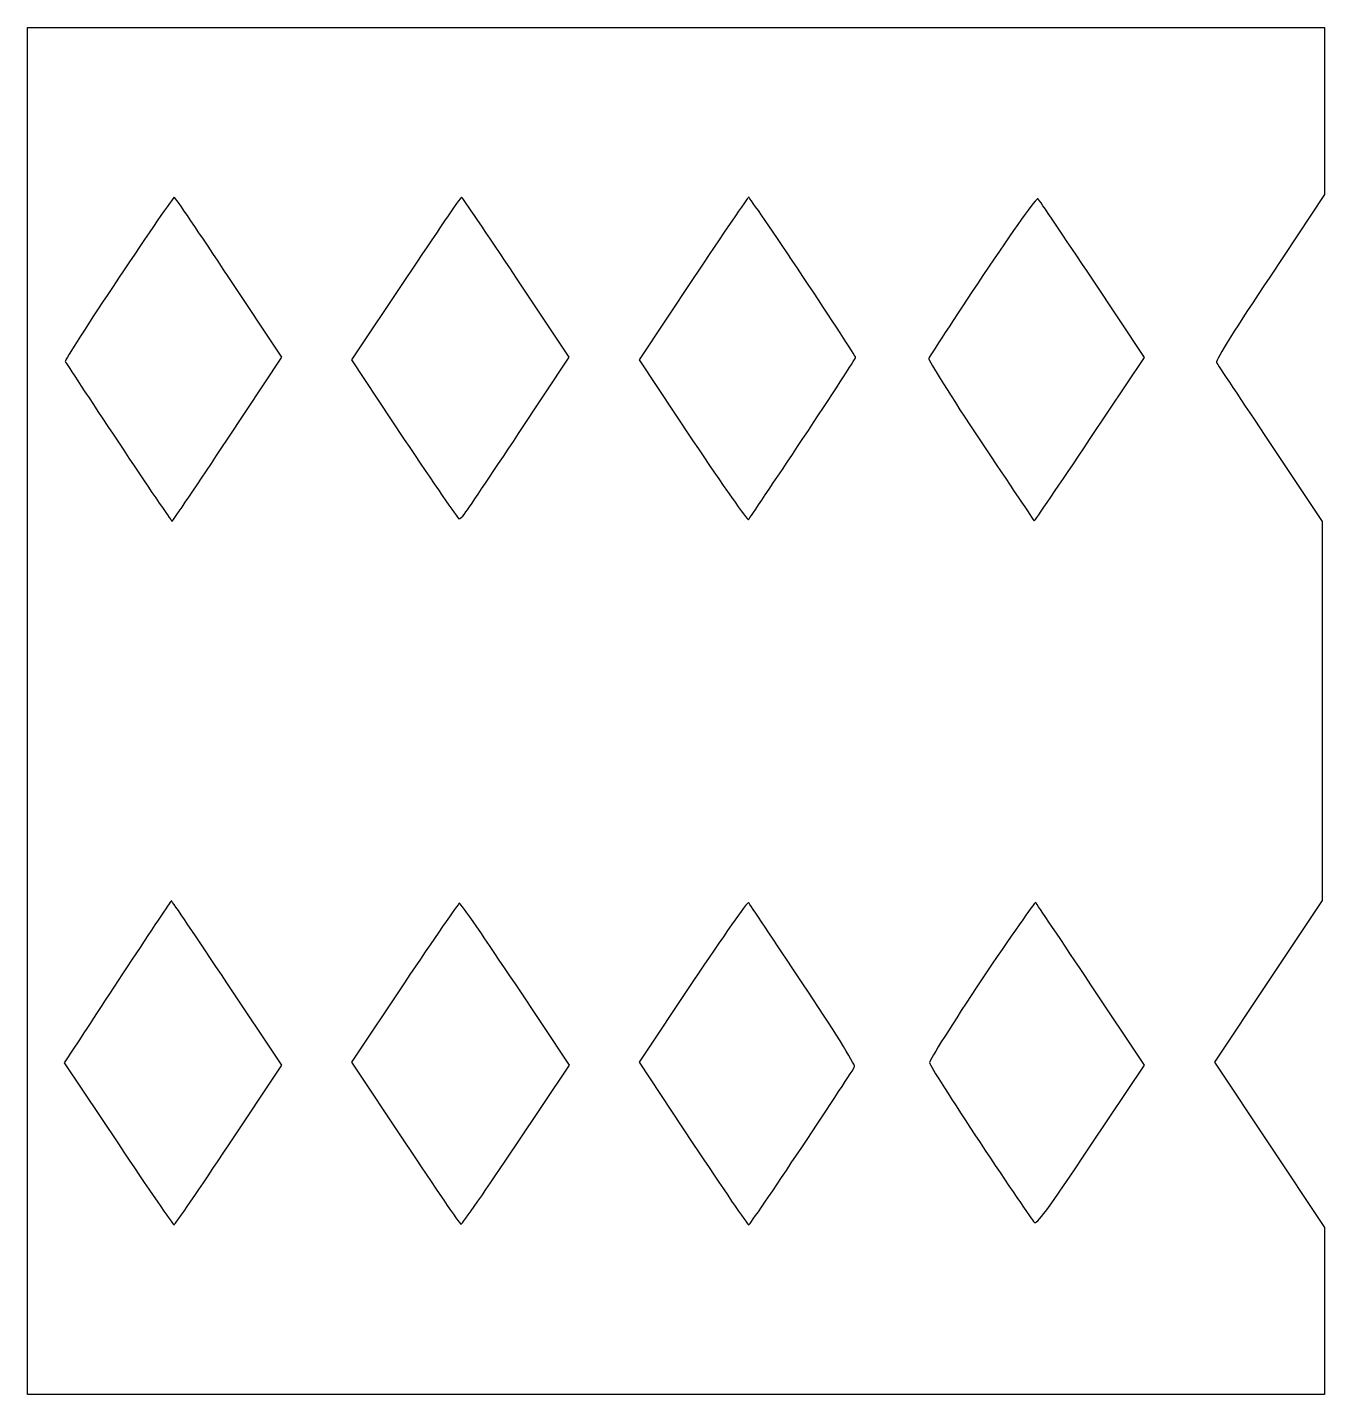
# Model space of a CAD drawing. Header units: centimetres. Extents: x -8 to 10.3, y -9.7 to 9.7.
import ezdxf

# ---------------------------------------------------------------- set-up
doc = ezdxf.new("R2010")
doc.units = ezdxf.units.CM
doc.header["$MEASUREMENT"] = 0
doc.layers.add('Layer 1', color=7, linetype='Continuous')

msp = doc.modelspace()

# ---------------------------------------------------------------- linework, layer by layer
at = {"layer": 'Layer 1'}
for points, knots in [([(-8.00806, 0), (-8.00806, 0), (-8.00806, -9.66611), (-8.00806, -9.66611), (-8.00806, -9.66611), (-8.00806, -9.66611), (1.16416, -9.66611), (1.16416, -9.66611), (1.16416, -9.66611), (1.16416, -9.66611), (10.33638, -9.66611), (10.33638, -9.66611), (10.33638, -9.66611), (10.33638, -9.66611), (10.33638, -8.4843), (10.33638, -8.4843), (10.33638, -8.4843), (10.33638, -8.4843), (10.33638, -7.30249), (10.33638, -7.30249), (10.33638, -7.30249), (10.33638, -7.30249), (9.55674, -6.1348), (9.55674, -6.1348), (9.55674, -6.1348), (9.55674, -6.1348), (8.7771, -4.96711), (8.7771, -4.96711), (8.7771, -4.96711), (8.7771, -4.96711), (9.5391, -3.82411), (9.5391, -3.82411), (9.5391, -3.82411), (9.5391, -3.82411), (10.3011, -2.68111), (10.3011, -2.68111), (10.3011, -2.68111), (10.3011, -2.68111), (10.3011, 0), (10.3011, 0), (10.3011, 0), (10.3011, 0), (10.3011, 2.68111), (10.3011, 2.68111), (10.3011, 2.68111), (10.3011, 2.68111), (9.56732, 3.78178), (9.56732, 3.78178), (9.56732, 3.78178), (9.16163, 4.38856), (8.81943, 4.90361), (8.80532, 4.92831), (8.80532, 4.92831), (8.79121, 4.953), (9.10165, 5.45395), (9.56026, 6.13481), (9.56026, 6.13481), (9.56026, 6.13481), (10.33637, 7.3025), (10.33637, 7.3025), (10.33637, 7.3025), (10.33637, 7.3025), (10.33637, 8.48431), (10.33637, 8.48431), (10.33637, 8.48431), (10.33637, 8.48431), (10.33637, 9.66612), (10.33637, 9.66612), (10.33637, 9.66612), (10.33637, 9.66612), (1.16415, 9.66612), (1.16415, 9.66612), (1.16415, 9.66612), (1.16415, 9.66612), (-8.00807, 9.66612), (-8.00807, 9.66612), (-8.00807, 9.66612), (-8.00807, 9.66612), (-8.00807, 0.00001), (-8.00807, 0.00001), (-8.00807, 0.00001), (-8.00807, 0.00001), (-8.00806, 0), (-8.00806, 0)], [0, 0, 0, 0, 0.04545455, 0.04545455, 0.04545455, 0.04545455, 0.09090909, 0.09090909, 0.09090909, 0.09090909, 0.13636364, 0.13636364, 0.13636364, 0.13636364, 0.18181818, 0.18181818, 0.18181818, 0.18181818, 0.22727273, 0.22727273, 0.22727273, 0.22727273, 0.27272727, 0.27272727, 0.27272727, 0.27272727, 0.31818182, 0.31818182, 0.31818182, 0.31818182, 0.36363636, 0.36363636, 0.36363636, 0.36363636, 0.40909091, 0.40909091, 0.40909091, 0.40909091, 0.45454545, 0.45454545, 0.45454545, 0.45454545, 0.5, 0.5, 0.5, 0.5, 0.54545455, 0.54545455, 0.54545455, 0.54545455, 0.59090909, 0.59090909, 0.59090909, 0.59090909, 0.63636364, 0.63636364, 0.63636364, 0.63636364, 0.68181818, 0.68181818, 0.68181818, 0.68181818, 0.72727273, 0.72727273, 0.72727273, 0.72727273, 0.77272727, 0.77272727, 0.77272727, 0.77272727, 0.81818182, 0.81818182, 0.81818182, 0.81818182, 0.86363636, 0.86363636, 0.86363636, 0.86363636, 0.90909091, 0.90909091, 0.90909091, 0.90909091, 1, 1, 1, 1]), ([(-5.16114, 6.13128), (-5.16114, 6.13128), (-4.40972, 5.00239), (-4.40972, 5.00239), (-4.40972, 5.00239), (-4.40972, 5.00239), (-5.17878, 3.84528), (-5.17878, 3.84528), (-5.17878, 3.84528), (-5.59859, 3.20675), (-5.95136, 2.68464), (-5.96195, 2.68464), (-5.96195, 2.68464), (-5.97253, 2.68464), (-6.3112, 3.18558), (-6.72042, 3.79942), (-6.72042, 3.79942), (-7.12964, 4.40973), (-7.46478, 4.92831), (-7.47184, 4.94242), (-7.47184, 4.94242), (-7.4789, 4.96006), (-7.14023, 5.48923), (-6.7169, 6.1207), (-6.7169, 6.1207), (-6.29709, 6.75217), (-5.94079, 7.26723), (-5.93021, 7.2637), (-5.93021, 7.2637), (-5.91963, 7.2637), (-5.57038, 6.75217), (-5.16115, 6.13128), (-5.16115, 6.13128), (-5.16115, 6.13128), (-5.16114, 6.13128), (-5.16114, 6.13128)], [0, 0, 0, 0, 0.1, 0.1, 0.1, 0.1, 0.2, 0.2, 0.2, 0.2, 0.3, 0.3, 0.3, 0.3, 0.4, 0.4, 0.4, 0.4, 0.5, 0.5, 0.5, 0.5, 0.6, 0.6, 0.6, 0.6, 0.7, 0.7, 0.7, 0.7, 0.8, 0.8, 0.8, 0.8, 1, 1, 1, 1]), ([(-1.10067, 6.13481), (-1.10067, 6.13481), (-0.34573, 5.00239), (-0.34573, 5.00239), (-0.34573, 5.00239), (-0.34573, 5.00239), (-1.06187, 3.92289), (-1.06187, 3.92289), (-1.06187, 3.92289), (-1.45698, 3.3267), (-1.8027, 2.81164), (-1.83093, 2.77989), (-1.83093, 2.77989), (-1.85915, 2.74461), (-1.8909, 2.71639), (-1.90501, 2.71639), (-1.90501, 2.71639), (-1.91912, 2.71639), (-2.26484, 3.22086), (-2.67759, 3.83822), (-2.67759, 3.83822), (-2.67759, 3.83822), (-3.42548, 4.96358), (-3.42548, 4.96358), (-3.42548, 4.96358), (-3.42548, 4.96358), (-2.65642, 6.11364), (-2.65642, 6.11364), (-2.65642, 6.11364), (-2.23309, 6.74864), (-1.88031, 7.26722), (-1.86973, 7.26722), (-1.86973, 7.26722), (-1.85915, 7.26722), (-1.51342, 6.75569), (-1.10067, 6.1348), (-1.10067, 6.1348), (-1.10067, 6.1348), (-1.10067, 6.13481), (-1.10067, 6.13481)], [0, 0, 0, 0, 0.09090909, 0.09090909, 0.09090909, 0.09090909, 0.18181818, 0.18181818, 0.18181818, 0.18181818, 0.27272727, 0.27272727, 0.27272727, 0.27272727, 0.36363636, 0.36363636, 0.36363636, 0.36363636, 0.45454545, 0.45454545, 0.45454545, 0.45454545, 0.54545455, 0.54545455, 0.54545455, 0.54545455, 0.63636364, 0.63636364, 0.63636364, 0.63636364, 0.72727273, 0.72727273, 0.72727273, 0.72727273, 0.81818182, 0.81818182, 0.81818182, 0.81818182, 1, 1, 1, 1]), ([(2.95628, 6.14539), (3.36903, 5.53156), (3.70417, 5.01297), (3.70417, 4.99886), (3.70417, 4.99886), (3.70417, 4.98475), (3.36903, 4.46969), (2.95981, 3.85233), (2.95981, 3.85233), (2.55059, 3.2385), (2.20134, 2.72344), (2.19075, 2.7058), (2.19075, 2.7058), (2.17664, 2.69169), (1.82033, 3.19263), (1.40406, 3.82058), (1.40406, 3.82058), (1.40406, 3.82058), (0.64206, 4.96358), (0.64206, 4.96358), (0.64206, 4.96358), (0.64206, 4.96358), (1.40759, 6.11364), (1.40759, 6.11364), (1.40759, 6.11364), (1.8274, 6.74511), (2.18017, 7.2637), (2.19076, 7.2637), (2.19076, 7.2637), (2.20134, 7.26723), (2.54707, 6.76276), (2.95629, 6.14539), (2.95629, 6.14539), (2.95629, 6.14539), (2.95628, 6.14539), (2.95628, 6.14539)], [0, 0, 0, 0, 0.1, 0.1, 0.1, 0.1, 0.2, 0.2, 0.2, 0.2, 0.3, 0.3, 0.3, 0.3, 0.4, 0.4, 0.4, 0.4, 0.5, 0.5, 0.5, 0.5, 0.6, 0.6, 0.6, 0.6, 0.7, 0.7, 0.7, 0.7, 0.8, 0.8, 0.8, 0.8, 1, 1, 1, 1]), ([(7.05203, 6.10658), (7.05203, 6.10658), (7.78934, 4.99886), (7.78934, 4.99886), (7.78934, 4.99886), (7.78934, 4.99886), (7.01323, 3.83822), (7.01323, 3.83822), (7.01323, 3.83822), (6.58637, 3.19969), (6.23359, 2.68111), (6.23006, 2.68816), (6.23006, 2.68816), (6.223, 2.69169), (5.88081, 3.20322), (5.46806, 3.82058), (5.46806, 3.82058), (5.05884, 4.43794), (4.72723, 4.96358), (4.73781, 4.98827), (4.73781, 4.98827), (4.74839, 5.01296), (5.09412, 5.5386), (5.50334, 6.15596), (5.50334, 6.15596), (5.94431, 6.81565), (6.26181, 7.26368), (6.28298, 7.24252), (6.28298, 7.24252), (6.30062, 7.22488), (6.64634, 6.71335), (7.05204, 6.10658), (7.05204, 6.10658), (7.05204, 6.10658), (7.05203, 6.10658), (7.05203, 6.10658)], [0, 0, 0, 0, 0.1, 0.1, 0.1, 0.1, 0.2, 0.2, 0.2, 0.2, 0.3, 0.3, 0.3, 0.3, 0.4, 0.4, 0.4, 0.4, 0.5, 0.5, 0.5, 0.5, 0.6, 0.6, 0.6, 0.6, 0.7, 0.7, 0.7, 0.7, 0.8, 0.8, 0.8, 0.8, 1, 1, 1, 1]), ([(-5.18583, -3.84528), (-5.18583, -3.84528), (-4.40972, -5.00945), (-4.40972, -5.00945), (-4.40972, -5.00945), (-4.40972, -5.00945), (-5.16114, -6.13481), (-5.16114, -6.13481), (-5.16114, -6.13481), (-5.57036, -6.7557), (-5.91961, -7.2637), (-5.93372, -7.2637), (-5.93372, -7.2637), (-5.9443, -7.26723), (-6.30061, -6.75217), (-6.72041, -6.1207), (-6.72041, -6.1207), (-6.72041, -6.1207), (-7.48594, -4.97417), (-7.48594, -4.97417), (-7.48594, -4.97417), (-7.48594, -4.97417), (-7.34836, -4.76603), (-7.34836, -4.76603), (-7.34836, -4.76603), (-7.27428, -4.64961), (-6.93561, -4.13456), (-6.59694, -3.6195), (-6.59694, -3.6195), (-6.25827, -3.10444), (-5.97605, -2.68464), (-5.97252, -2.68464), (-5.97252, -2.68464), (-5.96546, -2.68111), (-5.61269, -3.20322), (-5.18583, -3.84528)], [0, 0, 0, 0, 0.1, 0.1, 0.1, 0.1, 0.2, 0.2, 0.2, 0.2, 0.3, 0.3, 0.3, 0.3, 0.4, 0.4, 0.4, 0.4, 0.5, 0.5, 0.5, 0.5, 0.6, 0.6, 0.6, 0.6, 0.7, 0.7, 0.7, 0.7, 0.8, 0.8, 0.8, 0.8, 1, 1, 1, 1]), ([(2.95981, -3.85939), (3.37256, -4.47675), (3.70064, -5.00239), (3.69006, -5.02708), (3.69006, -5.02708), (3.683, -5.05177), (3.34434, -5.56683), (2.94217, -6.17008), (2.94217, -6.17008), (2.54, -6.77333), (2.20486, -7.26722), (2.19075, -7.26722), (2.19075, -7.26722), (2.18017, -7.26722), (1.82386, -6.74864), (1.40406, -6.11364), (1.40406, -6.11364), (1.40406, -6.11364), (0.64206, -4.96358), (0.64206, -4.96358), (0.64206, -4.96358), (0.64206, -4.96358), (1.40406, -3.82411), (1.40406, -3.82411), (1.40406, -3.82411), (1.82387, -3.19617), (2.17664, -2.69169), (2.19075, -2.70933), (2.19075, -2.70933), (2.20133, -2.72344), (2.54706, -3.2385), (2.95981, -3.85939)], [0, 0, 0, 0, 0.11111111, 0.11111111, 0.11111111, 0.11111111, 0.22222222, 0.22222222, 0.22222222, 0.22222222, 0.33333333, 0.33333333, 0.33333333, 0.33333333, 0.44444444, 0.44444444, 0.44444444, 0.44444444, 0.55555556, 0.55555556, 0.55555556, 0.55555556, 0.66666667, 0.66666667, 0.66666667, 0.66666667, 0.77777778, 0.77777778, 0.77777778, 0.77777778, 1, 1, 1, 1]), ([(7.03086, -3.86997), (7.03086, -3.86997), (7.78933, -5.00591), (7.78933, -5.00591), (7.78933, -5.00591), (7.78933, -5.00591), (7.03086, -6.13833), (7.03086, -6.13833), (7.03086, -6.13833), (6.40292, -7.08025), (6.26533, -7.26722), (6.22653, -7.22841), (6.22653, -7.22841), (6.20184, -7.20019), (5.85964, -6.69572), (5.46453, -6.10305), (5.46453, -6.10305), (5.07295, -5.51038), (4.74839, -5.00238), (4.74839, -4.97063), (4.74839, -4.97063), (4.74486, -4.93888), (5.08, -4.41324), (5.4857, -3.79941), (5.4857, -3.79941), (5.89492, -3.1891), (6.23712, -2.69874), (6.25123, -2.70933), (6.25123, -2.70933), (6.26181, -2.72344), (6.61459, -3.24555), (7.03087, -3.86997), (7.03087, -3.86997), (7.03087, -3.86997), (7.03086, -3.86997), (7.03086, -3.86997)], [0, 0, 0, 0, 0.1, 0.1, 0.1, 0.1, 0.2, 0.2, 0.2, 0.2, 0.3, 0.3, 0.3, 0.3, 0.4, 0.4, 0.4, 0.4, 0.5, 0.5, 0.5, 0.5, 0.6, 0.6, 0.6, 0.6, 0.7, 0.7, 0.7, 0.7, 0.8, 0.8, 0.8, 0.8, 1, 1, 1, 1]), ([(-1.10772, -3.85939), (-1.10772, -3.85939), (-0.34219, -5.00592), (-0.34219, -5.00592), (-0.34219, -5.00592), (-0.34219, -5.00592), (-1.09713, -6.13481), (-1.09713, -6.13481), (-1.09713, -6.13481), (-1.51341, -6.75923), (-1.86266, -7.2637), (-1.87677, -7.25664), (-1.87677, -7.25664), (-1.89441, -7.25311), (-2.24719, -6.73453), (-2.66346, -6.10658), (-2.66346, -6.10658), (-2.66346, -6.10658), (-3.42546, -4.96711), (-3.42546, -4.96711), (-3.42546, -4.96711), (-3.42546, -4.96711), (-2.67404, -3.84175), (-2.67404, -3.84175), (-2.67404, -3.84175), (-2.26129, -3.22439), (-1.91204, -2.71639), (-1.89793, -2.71639), (-1.89793, -2.71639), (-1.88029, -2.71639), (-1.52751, -3.23145), (-1.10771, -3.85939), (-1.10771, -3.85939), (-1.10771, -3.85939), (-1.10772, -3.85939), (-1.10772, -3.85939)], [0, 0, 0, 0, 0.1, 0.1, 0.1, 0.1, 0.2, 0.2, 0.2, 0.2, 0.3, 0.3, 0.3, 0.3, 0.4, 0.4, 0.4, 0.4, 0.5, 0.5, 0.5, 0.5, 0.6, 0.6, 0.6, 0.6, 0.7, 0.7, 0.7, 0.7, 0.8, 0.8, 0.8, 0.8, 1, 1, 1, 1])]:
    msp.add_open_spline(points, degree=3, knots=knots, dxfattribs=at)

doc.saveas('drawing.dxf')
